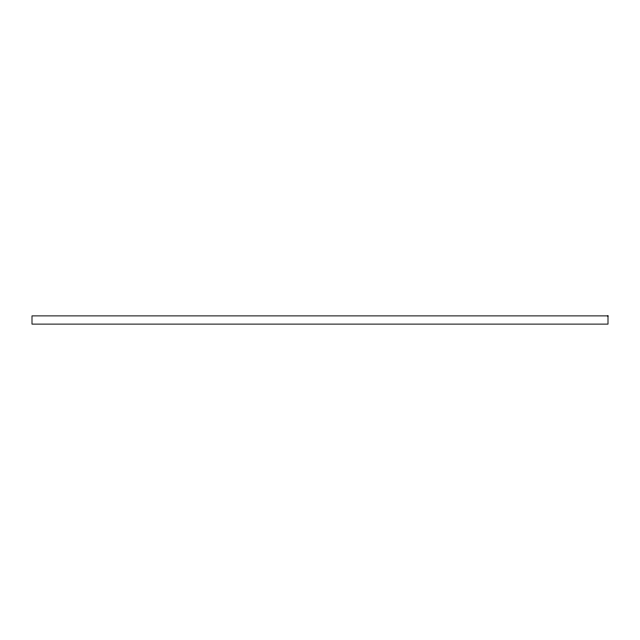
<?xml version="1.0" encoding="UTF-8"?>
<svg xmlns="http://www.w3.org/2000/svg" width="640" height="640" viewBox="0 0 640 640"><rect width="100%" height="100%" fill="white"/><g stroke="black" fill="none" stroke-linecap="round" stroke-linejoin="round"><path stroke-width="0.96" d="M608 315.888L32 315.888L32 324.112L608 324.112L608 315.888"/></g></svg>
